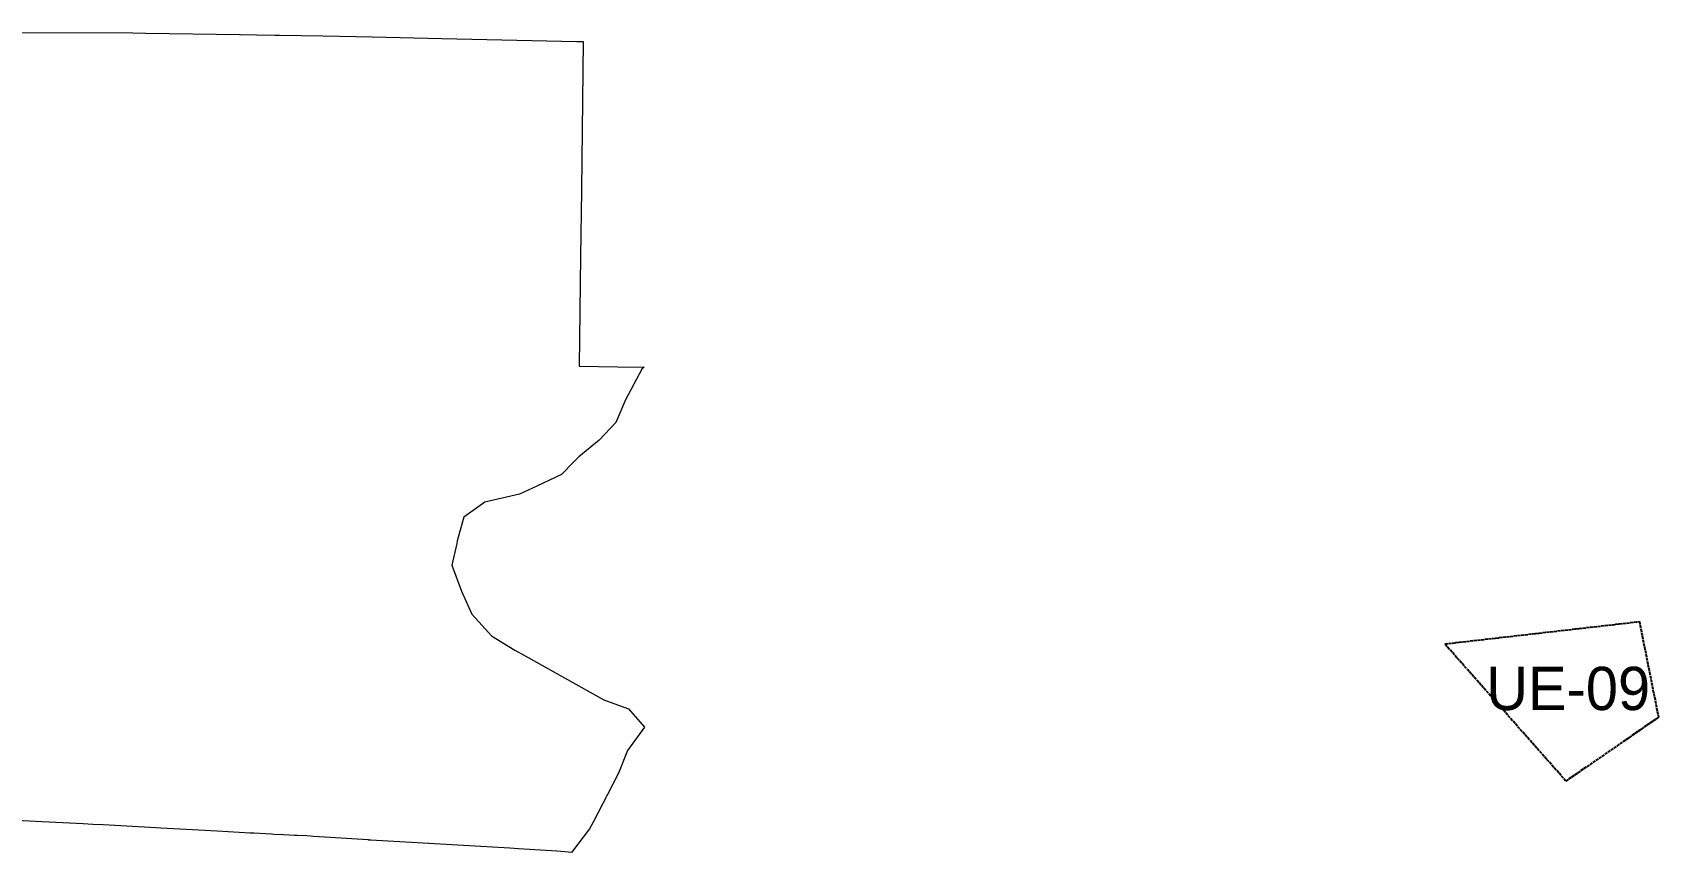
# Model space of a CAD drawing. Header units: metres. Extents: x 105014 to 106600, y 111320 to 118425.
# Drawn here: x 105691 to 106368, y 112755 to 113096 of the extents above; entities that cross this region are included whole.
import ezdxf
from ezdxf.enums import TextEntityAlignment as Align

# ---------------------------------------------------------------- set-up
doc = ezdxf.new("R2010")
doc.units = ezdxf.units.M
doc.linetypes.add('DASHED', pattern=[1.524, 1.27, -0.254])
for name, color, linetype, lineweight in [('00-BASE-UE', 42, 'DASHED', 25), ('40-ROT-UE', 7, 'CONTINUOUS', 25), ('60-PREDIAL-LOTE', 42, 'CONTINUOUS', 13)]:
    doc.layers.add(name, color=color, linetype=linetype, lineweight=lineweight)

msp = doc.modelspace()

# ---------------------------------------------------------------- linework, layer by layer
at = {"layer": '00-BASE-UE'}
msp.add_lwpolyline([(106367.6409, 112811.3067), (106329.1197, 112784.7405), (106278.6437, 112841.8581), (106359.6711, 112851.1563), (106367.6409, 112811.3067)], close=True, dxfattribs=at)
at = {"layer": '60-PREDIAL-LOTE'}
msp.add_lwpolyline([(105660.6094, 113096.4686), (105732.3994, 113096.306), (105737.7272, 113096.2318), (105776.7832, 113095.6894), (105776.9914, 113095.686), (105783.84, 113095.5606), (105791.4926, 113095.4208), (105792.8536, 113095.3954), (105793.401, 113095.3854), (105811.4307, 113095.0548), (105832.0384, 113094.677), (105861.0044, 113094.037), (105917.2084, 113092.733), (105919.597, 113092.7138), (105919.8174, 113092.713), (105919.1834, 113030.921), (105919.177, 113030.5466), (105918.7104, 113003.287), (105918.2274, 112957.522), (105934.238, 112957.3092), (105945.2095, 112957.1633), (105944.2364, 112956.3193), (105937.485, 112943.4385), (105933.4843, 112934.0593), (105926.4822, 112926.7432), (105918.042, 112919.7395), (105915.8697, 112917.529), (105910.8524, 112912.4234), (105900.5129, 112907.5848), (105893.3461, 112904.2309), (105878.9657, 112900.9156), (105870.2128, 112894.5997), (105867.4627, 112884.783), (105867.2123, 112883.6626), (105865.2128, 112874.7162), (105869.1529, 112863.7748), (105873.4681, 112854.2088), (105876.3936, 112850.9936), (105881.6598, 112845.206), (105891.4768, 112839.2671), (105895.7347, 112836.8869), (105928.4937, 112818.575), (105938.6857, 112814.887), (105945.3766, 112807.1971), (105938.3758, 112797.5043), (105934.5617, 112788.0008), (105934.5493, 112787.9769), (105929.9746, 112779.159), (105924.0004, 112767.6433), (105922.5592, 112764.8653), (105915.0361, 112755.001), (105912.2234, 112755.2294), (105908.8784, 112755.501), (105892.9504, 112756.52), (105889.3256, 112756.7334), (105831.4394, 112760.141), (105830.5542, 112760.1982), (105830.536, 112760.1994), (105830.526, 112760.2), (105830.5164, 112760.2008), (105830.4864, 112760.2026), (105830.2482, 112760.218), (105819.1371, 112760.9366), (105807.5734, 112761.6845), (105804.7524, 112761.867), (105800.8474, 112762.0632), (105799.644, 112762.1248), (105797.4414, 112762.2382), (105797.395, 112762.2406), (105795.0563, 112762.3579), (105791.1294, 112762.5548), (105790.1106, 112762.6062), (105787.5524, 112762.735), (105782.7702, 112762.9986), (105781.2552, 112763.0834), (105767.4983, 112763.8434), (105754.5144, 112764.5608), (105744.0684, 112765.1384), (105741.9243, 112765.2568), (105719.9294, 112766.472), (105715.6902, 112766.693), (105711.7348, 112766.8982), (105691.8266, 112767.936), (105673.9564, 112768.867)], dxfattribs=at)

# ---------------------------------------------------------------- texts
at = {"layer": '40-ROT-UE'}
msp.add_text('UE-09', height=18, dxfattribs=at).set_placement((106330.0495, 112823.3192), align=Align.MIDDLE_CENTER)

doc.saveas('drawing.dxf')
